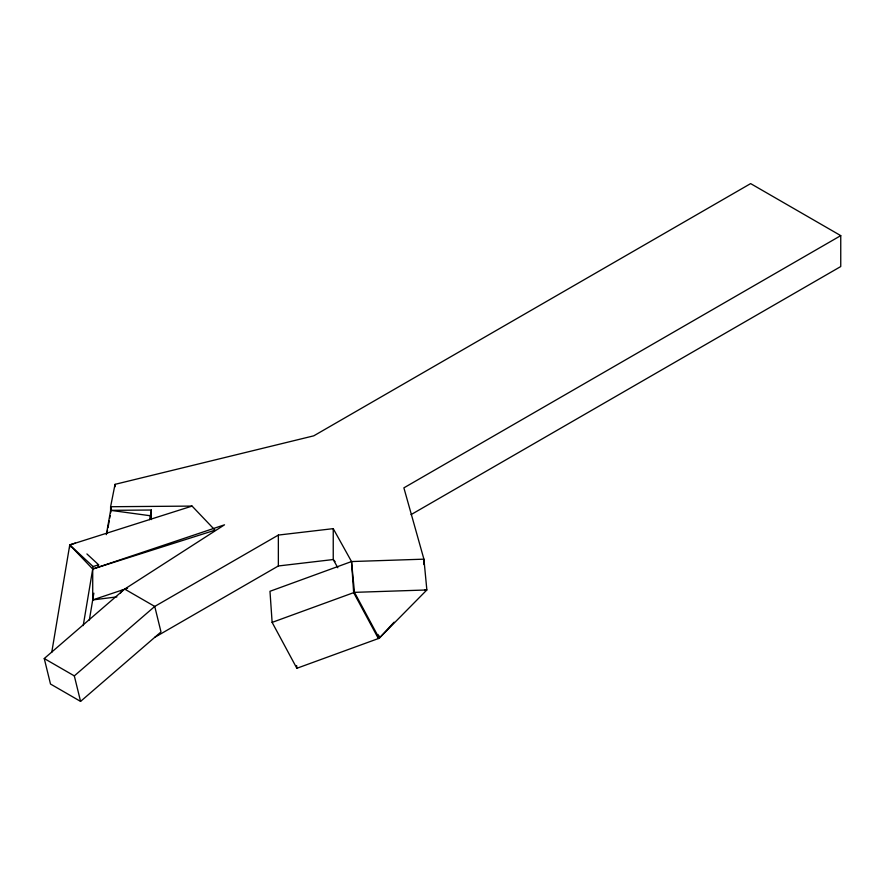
<?xml version="1.0" encoding="UTF-8"?>
<svg xmlns="http://www.w3.org/2000/svg" width="885" height="885" viewBox="0 0 885 885"><rect width="100%" height="100%" fill="white"/><g stroke="black" fill="none" stroke-linecap="round" stroke-linejoin="round"><path stroke-width="1.33" d="M51.728 652.455L69.749 544.928L75.236 543.125M83.223 625.606L93.124 566.566L69.749 544.928L192.078 506.087L215.033 530.181L92.715 569.033L69.749 544.928L69.749 547.616M89.341 620.031L93.843 593.171M98.146 567.462L98.6 564.763L86.918 553.944M106.311 534.662L111.123 507.724L110.603 510.346L150.328 515.756M107.063 533.124L107.539 530.425M108.014 527.714L109.209 520.966M109.685 518.267L110.16 515.568M110.636 512.869L111.112 510.169M149.642 519.639L151.335 510.026L110.603 510.346L110.603 506.729L115.028 484.349L313.766 435.829L750.635 183.604L840.75 235.631L840.75 266.54L411.06 514.616M120.316 593.348L122.395 589.974M394.091 622.188L379.189 638.251L354.476 592.353L351.522 561.555L333.236 528.644L278.355 535.071L154.742 606.435L74.318 675.886L80.568 701.396L160.993 631.945L154.742 606.435L124.674 589.078L44.25 658.528L50.5 684.028L80.568 701.396M124.674 589.078L224.524 524.816L92.715 569.033L92.715 599.93L116.886 596.888M840.75 235.631L403.881 487.856L423.915 559.165L426.858 589.963L379.189 638.251L378.924 635.574M154.742 637.344L278.355 565.969L333.236 559.541L335.072 561.588M423.915 564.541L423.915 559.165L351.522 561.555L269.98 591.291L272.126 622.387L296.84 668.286L378.382 638.55L378.105 634.49M272.126 622.387L353.668 592.651L351.522 561.555M92.715 599.93L127.562 588.237M93.124 566.566L98.6 564.763M424.888 590.041L426.858 589.963L354.476 592.353M110.603 506.729L192.078 506.087M44.25 658.528L74.318 675.886M337.816 567.772L333.236 559.541L333.236 528.644M353.668 592.651L378.382 638.55M296.652 665.586L296.84 668.286M278.355 535.071L278.355 565.969M151.335 510.026L151.335 519.572M115.028 484.349L115.028 486.772"/></g></svg>
